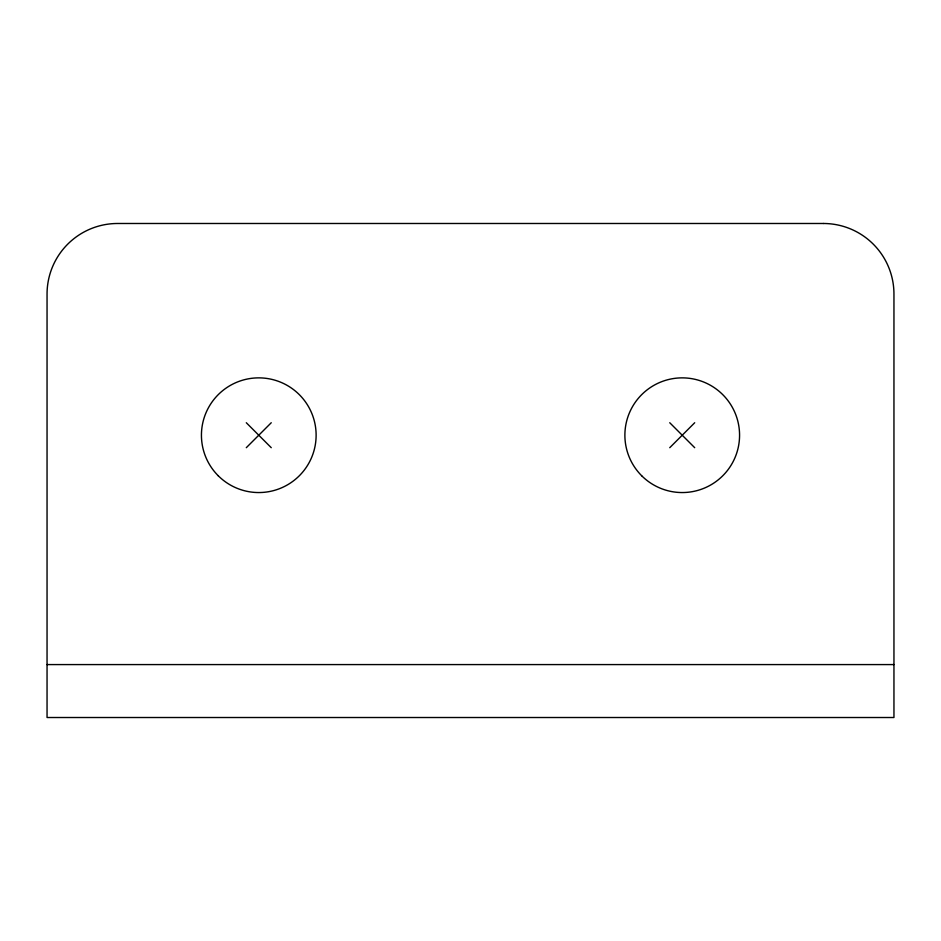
<?xml version="1.0" encoding="UTF-8"?>
<svg xmlns="http://www.w3.org/2000/svg" width="941" height="941" viewBox="0 0 941 941"><rect width="100%" height="100%" fill="white"/><g stroke="black" fill="none" stroke-linecap="round" stroke-linejoin="round"><path stroke-width="1.41" d="M246.295 447.693L271.255 422.732M669.745 447.693L694.705 422.732M47.05 664.581L893.95 664.581M669.745 422.732L694.705 447.693M246.295 422.732L271.255 447.693M823.375 223.488L117.625 223.488A70.575 70.575 0 0 0 47.05 294.062L47.05 717.513L893.95 717.513L893.95 294.062A70.575 70.575 0 0 0 823.375 223.488M218.23 475.758A57.342 57.342 0 0 0 314.165 450.057A57.342 57.342 0 0 0 243.931 379.823A57.342 57.342 0 0 0 218.23 475.758M641.68 475.758A57.342 57.342 0 0 0 737.615 450.057A57.342 57.342 0 0 0 667.381 379.823A57.342 57.342 0 0 0 641.68 475.758"/></g></svg>
